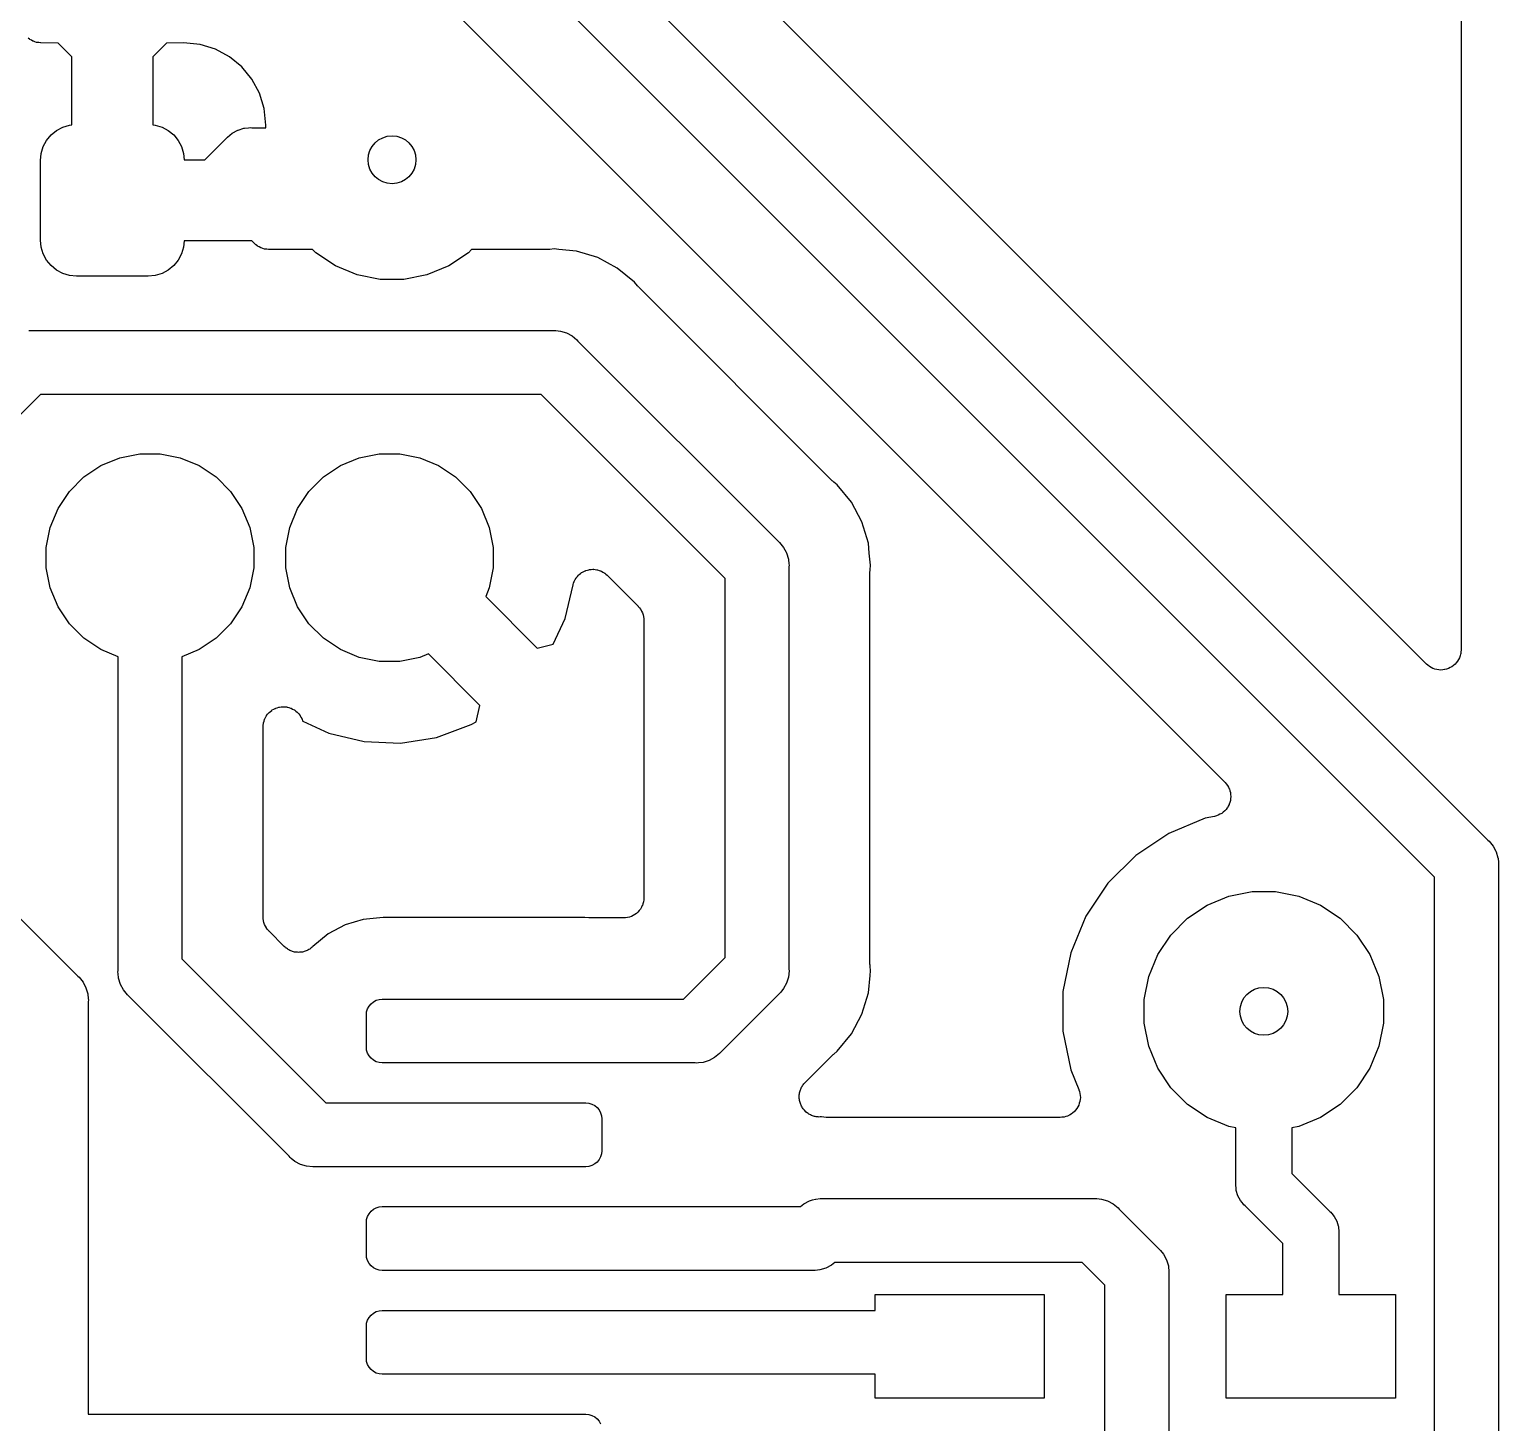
# Model space of a CAD drawing. Extents: x 17.5 to 71.7, y -43 to -16.
# Drawn here: x 62.5 to 71.7, y -29.5 to -20.77 of the extents above; entities that cross this region are included whole.
import ezdxf

# ---------------------------------------------------------------- set-up
doc = ezdxf.new("R2010")
doc.units = 0
doc.layers.add('BLACK', color=7, linetype='CONTINUOUS')

msp = doc.modelspace()

# ---------------------------------------------------------------- linework, layer by layer
at = {"layer": 'BLACK', "linetype": 'CONTINUOUS'}
for p, q in [((65.0794, -19.2965), (71.6355, -25.8526)), ((71.301, -26.0838), (64.8482, -19.631)), ((71.467, -19.6789), (71.467, -24.6591)), ((64.6749, -20.1762), (69.9872, -25.4884)), ((71.2502, -24.7489), (66.6674, -20.1662)), ((62.4984, -20.8344), (62.4903, -20.8274)), ((62.4998, -20.8352), (62.4984, -20.8344)), ((62.5011, -20.8363), (62.4998, -20.8352)), ((62.5105, -20.8414), (62.5011, -20.8363)), ((62.5199, -20.8468), (62.5105, -20.8414)), ((62.5214, -20.8473), (62.5199, -20.8468)), ((62.5229, -20.8481), (62.5214, -20.8473)), ((62.5332, -20.8513), (62.5229, -20.8481)), ((62.5433, -20.8547), (62.5332, -20.8513)), ((62.545, -20.8549), (62.5433, -20.8547)), ((62.5465, -20.8554), (62.545, -20.8549)), ((62.5572, -20.8565), (62.5465, -20.8554)), ((62.5679, -20.8579), (62.5572, -20.8565)), ((62.5697, -20.858), (62.5679, -20.8579)), ((62.6787, -20.86), (62.5697, -20.858)), ((62.764, -20.9454), (62.6787, -20.86)), ((63.3573, -20.86), (63.272, -20.9454)), ((63.4629, -20.858), (63.3573, -20.86)), ((63.5676, -20.8683), (63.4629, -20.858)), ((63.6633, -20.8974), (63.5676, -20.8683)), ((62.764, -21.3719), (62.764, -20.9454)), ((63.272, -20.9454), (63.272, -21.3719)), ((63.7516, -20.9446), (63.6633, -20.8974)), ((63.8289, -21.0081), (63.7516, -20.9446)), ((63.8924, -21.0854), (63.8289, -21.0081)), ((63.9396, -21.1737), (63.8924, -21.0854)), ((63.9686, -21.2694), (63.9396, -21.1737)), ((63.979, -21.3742), (63.9686, -21.2694)), ((62.6059, -21.469), (62.6339, -21.4349)), ((62.6339, -21.4349), (62.668, -21.4069)), ((62.668, -21.4069), (62.7069, -21.3861)), ((62.7069, -21.3861), (62.7491, -21.3733)), ((62.7491, -21.3733), (62.764, -21.3719)), ((63.272, -21.3719), (63.2869, -21.3733)), ((63.2869, -21.3733), (63.3291, -21.3861)), ((63.3291, -21.3861), (63.368, -21.4069)), ((63.368, -21.4069), (63.4021, -21.4349)), ((63.4021, -21.4349), (63.4301, -21.469)), ((63.7389, -21.4479), (63.7693, -21.4229)), ((63.7693, -21.4229), (63.8041, -21.4043)), ((63.8041, -21.4043), (63.8057, -21.4038)), ((63.8057, -21.4038), (63.8418, -21.3929)), ((63.8418, -21.3929), (63.8456, -21.3925)), ((63.8456, -21.3925), (63.8712, -21.39)), ((63.8712, -21.39), (63.881, -21.389)), ((63.8712, -21.39), (63.8712, -21.39)), ((63.881, -21.389), (63.8908, -21.39)), ((63.8908, -21.39), (63.9787, -21.39)), ((63.9787, -21.39), (63.979, -21.3742)), ((62.5723, -21.5501), (62.5851, -21.5079)), ((62.5851, -21.5079), (62.6059, -21.469)), ((63.4301, -21.469), (63.4509, -21.5079)), ((63.4509, -21.5079), (63.4637, -21.5501)), ((63.5982, -21.59), (63.7326, -21.4555)), ((63.7326, -21.4555), (63.7389, -21.4479)), ((62.568, -21.594), (62.5723, -21.5501)), ((62.568, -22.094), (62.568, -21.594)), ((63.4637, -21.5501), (63.4676, -21.59)), ((63.4676, -21.59), (63.5982, -21.59)), ((62.5723, -22.1379), (62.568, -22.094)), ((62.5851, -22.1801), (62.5723, -22.1379)), ((62.6059, -22.219), (62.5851, -22.1801)), ((63.4509, -22.1801), (63.4301, -22.219)), ((63.4637, -22.1379), (63.4509, -22.1801)), ((63.4676, -22.098), (63.4637, -22.1379)), ((63.8916, -22.098), (63.4676, -22.098)), ((63.9084, -22.1148), (63.8916, -22.098)), ((63.9175, -22.1222), (63.9084, -22.1148)), ((63.9265, -22.1298), (63.9175, -22.1222)), ((63.9271, -22.1301), (63.9265, -22.1298)), ((63.9276, -22.1305), (63.9271, -22.1301)), ((63.9379, -22.1361), (63.9276, -22.1305)), ((63.9482, -22.1417), (63.9379, -22.1361)), ((63.9489, -22.1419), (63.9482, -22.1417)), ((63.9494, -22.1422), (63.9489, -22.1419)), ((63.9607, -22.1457), (63.9494, -22.1422)), ((63.9718, -22.1492), (63.9607, -22.1457)), ((63.9725, -22.1493), (63.9718, -22.1492)), ((63.9731, -22.1495), (63.9725, -22.1493)), ((63.9848, -22.1507), (63.9731, -22.1495)), ((63.9965, -22.152), (63.9848, -22.1507)), ((63.9978, -22.152), (63.9965, -22.152)), ((63.9982, -22.152), (63.9978, -22.152)), ((63.9978, -22.152), (63.9978, -22.152)), ((63.9978, -22.152), (63.9978, -22.152)), ((64.2713, -22.152), (63.9982, -22.152)), ((64.2919, -22.1726), (64.2713, -22.152)), ((64.4147, -22.2546), (64.2919, -22.1726)), ((65.2481, -22.1726), (65.1253, -22.2546)), ((65.2687, -22.152), (65.2481, -22.1726)), ((65.745, -22.152), (65.2687, -22.152)), ((65.7503, -22.1515), (65.745, -22.152)), ((65.7557, -22.1516), (65.7503, -22.1515)), ((65.7574, -22.1514), (65.7557, -22.1516)), ((65.786, -22.1486), (65.7574, -22.1514)), ((65.8146, -22.1514), (65.786, -22.1486)), ((65.9248, -22.1622), (65.8146, -22.1514)), ((65.8146, -22.1514), (65.8146, -22.1514)), ((66.0582, -22.2027), (65.9248, -22.1622)), ((62.6339, -22.2531), (62.6059, -22.219)), ((62.668, -22.2811), (62.6339, -22.2531)), ((63.4021, -22.2531), (63.368, -22.2811)), ((63.4301, -22.219), (63.4021, -22.2531)), ((64.5512, -22.3112), (64.4147, -22.2546)), ((65.1253, -22.2546), (64.9888, -22.3112)), ((66.1812, -22.2685), (66.0582, -22.2027)), ((66.2891, -22.3569), (66.1812, -22.2685)), ((62.7069, -22.3019), (62.668, -22.2811)), ((62.7491, -22.3147), (62.7069, -22.3019)), ((62.793, -22.319), (62.7491, -22.3147)), ((63.243, -22.319), (62.793, -22.319)), ((63.2869, -22.3147), (63.243, -22.319)), ((63.3291, -22.3019), (63.2869, -22.3147)), ((63.368, -22.2811), (63.3291, -22.3019)), ((64.6961, -22.34), (64.5512, -22.3112)), ((64.8439, -22.34), (64.6961, -22.34)), ((64.9888, -22.3112), (64.8439, -22.34)), ((66.3073, -22.3791), (66.2891, -22.3569)), ((66.3111, -22.3829), (66.3073, -22.3791)), ((66.3144, -22.3871), (66.3111, -22.3829)), ((66.3156, -22.3884), (66.3144, -22.3871)), ((67.5276, -23.6004), (66.3156, -22.3884)), ((62.4938, -22.66), (65.7762, -22.66)), ((65.7762, -22.66), (65.786, -22.659)), ((65.786, -22.659), (65.7958, -22.66)), ((65.7958, -22.66), (65.7958, -22.66)), ((65.7958, -22.66), (65.8252, -22.6629)), ((65.8252, -22.6629), (65.8629, -22.6743)), ((65.8629, -22.6743), (65.8977, -22.6929)), ((65.8977, -22.6929), (65.9281, -22.7179)), ((65.9281, -22.7179), (65.9344, -22.7255)), ((65.9344, -22.7255), (67.1905, -23.9816)), ((62.5668, -23.06), (62.0972, -23.5296)), ((65.7032, -23.06), (62.5668, -23.06)), ((66.856, -24.2128), (65.7032, -23.06)), ((62.9461, -23.506), (63.0644, -23.457)), ((63.0644, -23.457), (63.19, -23.432)), ((63.19, -23.432), (63.318, -23.432)), ((63.318, -23.432), (63.4436, -23.457)), ((63.4436, -23.457), (63.5619, -23.506)), ((64.4461, -23.506), (64.5644, -23.457)), ((64.5644, -23.457), (64.69, -23.432)), ((64.69, -23.432), (64.818, -23.432)), ((64.818, -23.432), (64.9436, -23.457)), ((64.9436, -23.457), (65.0619, -23.506)), ((62.8396, -23.5771), (62.9461, -23.506)), ((63.5619, -23.506), (63.6684, -23.5771)), ((64.3396, -23.5771), (64.4461, -23.506)), ((65.0619, -23.506), (65.1684, -23.5771)), ((62.7491, -23.6676), (62.8396, -23.5771)), ((63.6684, -23.5771), (63.7589, -23.6676)), ((64.2491, -23.6676), (64.3396, -23.5771)), ((65.1684, -23.5771), (65.2589, -23.6676)), ((67.5318, -23.6038), (67.5276, -23.6004)), ((67.5355, -23.6076), (67.5318, -23.6038)), ((67.5369, -23.6087), (67.5355, -23.6076)), ((67.5591, -23.6269), (67.5369, -23.6087)), ((67.6475, -23.7348), (67.5591, -23.6269)), ((62.678, -23.7741), (62.7491, -23.6676)), ((63.7589, -23.6676), (63.83, -23.7741)), ((64.178, -23.7741), (64.2491, -23.6676)), ((65.2589, -23.6676), (65.33, -23.7741)), ((67.7133, -23.8578), (67.6475, -23.7348)), ((62.629, -23.8924), (62.678, -23.7741)), ((63.83, -23.7741), (63.879, -23.8924)), ((64.129, -23.8924), (64.178, -23.7741)), ((65.33, -23.7741), (65.379, -23.8924)), ((62.604, -24.018), (62.629, -23.8924)), ((63.879, -23.8924), (63.904, -24.018)), ((64.104, -24.018), (64.129, -23.8924)), ((65.379, -23.8924), (65.404, -24.018)), ((67.7538, -23.9912), (67.7133, -23.8578)), ((62.604, -24.146), (62.604, -24.018)), ((63.904, -24.018), (63.904, -24.146)), ((64.104, -24.146), (64.104, -24.018)), ((65.404, -24.018), (65.404, -24.146)), ((67.1905, -23.9816), (67.1981, -23.9879)), ((67.1981, -23.9879), (67.2231, -24.0183)), ((67.2231, -24.0183), (67.2386, -24.0473)), ((67.7599, -24.0534), (67.7538, -23.9912)), ((67.2386, -24.0473), (67.2417, -24.0531)), ((67.2417, -24.0531), (67.2531, -24.0908)), ((67.2531, -24.0908), (67.2534, -24.0938)), ((67.2534, -24.0938), (67.256, -24.1202)), ((67.7674, -24.13), (67.7599, -24.0534)), ((67.7599, -24.0534), (67.7599, -24.0534)), ((62.629, -24.2716), (62.604, -24.146)), ((63.904, -24.146), (63.879, -24.2716)), ((64.129, -24.2716), (64.104, -24.146)), ((65.404, -24.146), (65.379, -24.2716)), ((65.9255, -24.2064), (65.932, -24.1993)), ((65.932, -24.1993), (65.9382, -24.1918)), ((65.9382, -24.1918), (65.9404, -24.1901)), ((65.9404, -24.1901), (65.9422, -24.1881)), ((65.9422, -24.1881), (65.95, -24.1823)), ((65.95, -24.1823), (65.9575, -24.1762)), ((65.9575, -24.1762), (65.9599, -24.175)), ((65.9599, -24.175), (65.9621, -24.1733)), ((65.9621, -24.1733), (65.9709, -24.1692)), ((65.9709, -24.1692), (65.9794, -24.1647)), ((65.9794, -24.1647), (65.9821, -24.1639)), ((65.9821, -24.1639), (65.9845, -24.1627)), ((65.9845, -24.1627), (65.9939, -24.1604)), ((65.9939, -24.1604), (66.0032, -24.1576)), ((66.0032, -24.1576), (66.0059, -24.1573)), ((66.0059, -24.1573), (66.0086, -24.1567)), ((66.0086, -24.1567), (66.0182, -24.1562)), ((66.0182, -24.1562), (66.0278, -24.1553)), ((66.0278, -24.1553), (66.0306, -24.1555)), ((66.0306, -24.1555), (66.0333, -24.1554)), ((66.0333, -24.1554), (66.0429, -24.1568)), ((66.0429, -24.1568), (66.0525, -24.1578)), ((66.0525, -24.1578), (66.0551, -24.1586)), ((66.0551, -24.1586), (66.0579, -24.159)), ((66.0579, -24.159), (66.067, -24.1622)), ((66.067, -24.1622), (66.0762, -24.165)), ((66.0762, -24.165), (66.0786, -24.1663)), ((66.0786, -24.1663), (66.0812, -24.1672)), ((66.0812, -24.1672), (66.0896, -24.1722)), ((66.0896, -24.1722), (66.098, -24.1767)), ((66.098, -24.1767), (66.1002, -24.1785)), ((66.1002, -24.1785), (66.1025, -24.1799)), ((66.1025, -24.1799), (66.1097, -24.1863)), ((66.1097, -24.1863), (66.1172, -24.1925)), ((66.1172, -24.1925), (66.3108, -24.3861)), ((67.256, -24.1202), (67.256, -24.1202)), ((67.256, -24.1202), (67.257, -24.13)), ((67.257, -24.13), (67.256, -24.1398)), ((67.256, -24.1398), (67.256, -26.6602)), ((67.764, -24.1692), (67.7646, -24.1639)), ((67.764, -24.171), (67.764, -24.1692)), ((67.764, -26.629), (67.764, -24.171)), ((67.7646, -24.1586), (67.7674, -24.13)), ((67.7646, -24.1639), (67.7646, -24.1586)), ((62.678, -24.3899), (62.629, -24.2716)), ((63.879, -24.2716), (63.83, -24.3899)), ((64.178, -24.3899), (64.129, -24.2716)), ((65.379, -24.2716), (65.3567, -24.3255)), ((65.8535, -24.4629), (65.9039, -24.2527)), ((65.9039, -24.2527), (65.9043, -24.2509)), ((65.9043, -24.2509), (65.9076, -24.2418)), ((65.9076, -24.2418), (65.9105, -24.2326)), ((65.9105, -24.2326), (65.9118, -24.2302)), ((65.9118, -24.2302), (65.9128, -24.2276)), ((65.9128, -24.2276), (65.9177, -24.2194)), ((65.9177, -24.2194), (65.9224, -24.2109)), ((65.9224, -24.2109), (65.9241, -24.2088)), ((65.9241, -24.2088), (65.9255, -24.2064)), ((66.856, -26.5872), (66.856, -24.2128)), ((62.7491, -24.4964), (62.678, -24.3899)), ((63.83, -24.3899), (63.7589, -24.4964)), ((64.2491, -24.4964), (64.178, -24.3899)), ((65.3567, -24.3255), (65.6794, -24.6482)), ((66.3108, -24.3861), (66.3111, -24.3864)), ((66.3111, -24.3864), (66.3111, -24.3864)), ((66.3111, -24.3864), (66.3111, -24.3864)), ((66.3111, -24.3864), (66.312, -24.3873)), ((66.312, -24.3873), (66.3194, -24.3965)), ((65.7788, -24.625), (65.8535, -24.4629)), ((66.3194, -24.3965), (66.3268, -24.4056)), ((66.3268, -24.4056), (66.3271, -24.4062)), ((66.3271, -24.4062), (66.3275, -24.4067)), ((66.3275, -24.4067), (66.3329, -24.4171)), ((66.3329, -24.4171), (66.3384, -24.4275)), ((66.3384, -24.4275), (66.3386, -24.4281)), ((66.3386, -24.4281), (66.3389, -24.4287)), ((66.3389, -24.4287), (66.3422, -24.44)), ((66.3422, -24.44), (66.3456, -24.4512)), ((66.3456, -24.4512), (66.3456, -24.4519)), ((66.3456, -24.4519), (66.3458, -24.4525)), ((66.3458, -24.4525), (66.3469, -24.4642)), ((66.3469, -24.4642), (66.348, -24.4759)), ((66.348, -24.4759), (66.348, -26.212)), ((62.8396, -24.5869), (62.7491, -24.4964)), ((63.7589, -24.4964), (63.6684, -24.5869)), ((64.3396, -24.5869), (64.2491, -24.4964)), ((60.676, -24.5792), (62.8015, -26.7046)), ((62.9461, -24.658), (62.8396, -24.5869)), ((63.054, -24.7027), (62.9461, -24.658)), ((63.5619, -24.658), (63.454, -24.7027)), ((63.6684, -24.5869), (63.5619, -24.658)), ((64.4461, -24.658), (64.3396, -24.5869)), ((64.5644, -24.707), (64.4461, -24.658)), ((65.6794, -24.6482), (65.7788, -24.625)), ((71.467, -24.6609), (71.4656, -24.6731)), ((71.467, -24.6591), (71.467, -24.6604)), ((71.467, -24.6604), (71.467, -24.6605)), ((71.467, -24.6605), (71.467, -24.6605)), ((71.467, -24.6605), (71.467, -24.6609)), ((63.054, -26.6682), (63.054, -24.7027)), ((63.454, -24.7027), (63.454, -26.5952)), ((64.69, -24.732), (64.5644, -24.707)), ((64.818, -24.732), (64.69, -24.732)), ((64.9436, -24.707), (64.818, -24.732)), ((64.9975, -24.6847), (64.9436, -24.707)), ((65.3202, -25.0074), (64.9975, -24.6847)), ((71.2596, -24.7566), (71.2502, -24.7489)), ((71.269, -24.7644), (71.2596, -24.7566)), ((71.4194, -24.7575), (71.4099, -24.7652)), ((71.4289, -24.7499), (71.4194, -24.7575)), ((71.429, -24.7497), (71.4289, -24.7499)), ((71.4292, -24.7496), (71.429, -24.7497)), ((71.4368, -24.7404), (71.4292, -24.7496)), ((71.4448, -24.7309), (71.4368, -24.7404)), ((71.4449, -24.7307), (71.4448, -24.7309)), ((71.445, -24.7305), (71.4449, -24.7307)), ((71.4508, -24.72), (71.445, -24.7305)), ((71.4567, -24.7092), (71.4508, -24.72)), ((71.4568, -24.7089), (71.4567, -24.7092)), ((71.4569, -24.7088), (71.4568, -24.7089)), ((71.4605, -24.6973), (71.4569, -24.7088)), ((71.4642, -24.6855), (71.4605, -24.6973)), ((71.4643, -24.6853), (71.4642, -24.6855)), ((71.4656, -24.6731), (71.4643, -24.6851)), ((71.4643, -24.6851), (71.4643, -24.6853)), ((71.2692, -24.7645), (71.269, -24.7644)), ((71.2694, -24.7647), (71.2692, -24.7645)), ((71.2799, -24.7703), (71.2694, -24.7647)), ((71.2908, -24.7762), (71.2799, -24.7703)), ((71.291, -24.7763), (71.2908, -24.7762)), ((71.2912, -24.7764), (71.291, -24.7763)), ((71.3026, -24.7799), (71.2912, -24.7764)), ((71.3145, -24.7835), (71.3026, -24.7799)), ((71.3147, -24.7836), (71.3145, -24.7835)), ((71.3149, -24.7836), (71.3147, -24.7836)), ((71.3269, -24.7848), (71.3149, -24.7836)), ((71.3391, -24.7861), (71.3269, -24.7848)), ((71.3393, -24.7861), (71.3391, -24.7861)), ((71.3396, -24.7861), (71.3393, -24.7861)), ((71.3516, -24.785), (71.3396, -24.7861)), ((71.3638, -24.7839), (71.3516, -24.785)), ((71.364, -24.7838), (71.3638, -24.7839)), ((71.3642, -24.7838), (71.364, -24.7838)), ((71.3759, -24.7803), (71.3642, -24.7838)), ((71.3876, -24.7769), (71.3759, -24.7803)), ((71.3878, -24.7768), (71.3876, -24.7769)), ((71.388, -24.7767), (71.3878, -24.7768)), ((71.3988, -24.771), (71.388, -24.7767)), ((71.4095, -24.7654), (71.3988, -24.771)), ((71.4097, -24.7653), (71.4095, -24.7654)), ((71.4099, -24.7652), (71.4097, -24.7653)), ((64.0195, -25.0365), (64.0286, -25.0318)), ((64.0286, -25.0318), (64.0375, -25.0267)), ((64.0375, -25.0267), (64.0395, -25.0261)), ((64.0395, -25.0261), (64.0414, -25.0251)), ((64.0414, -25.0251), (64.0513, -25.0222)), ((64.0513, -25.0222), (64.061, -25.0189)), ((64.061, -25.0189), (64.0631, -25.0187)), ((64.0631, -25.0187), (64.0652, -25.0181)), ((64.0652, -25.0181), (64.0754, -25.0171)), ((64.0754, -25.0171), (64.0856, -25.0159)), ((64.0856, -25.0159), (64.0877, -25.016)), ((64.0877, -25.016), (64.0899, -25.0158)), ((64.0899, -25.0158), (64.1001, -25.0169)), ((64.1001, -25.0169), (64.1103, -25.0176)), ((64.1103, -25.0176), (64.1124, -25.0182)), ((64.1124, -25.0182), (64.1145, -25.0184)), ((64.1145, -25.0184), (64.1243, -25.0214)), ((64.1243, -25.0214), (64.1342, -25.0241)), ((64.1342, -25.0241), (64.1362, -25.0251)), ((64.1362, -25.0251), (64.1382, -25.0257)), ((64.1382, -25.0257), (64.1472, -25.0306)), ((64.1472, -25.0306), (64.1564, -25.0352)), ((65.2959, -25.1113), (65.3202, -25.0074)), ((63.9632, -25.1308), (63.964, -25.1206)), ((63.964, -25.1206), (63.9645, -25.1185)), ((63.9645, -25.1185), (63.9648, -25.1164)), ((63.9648, -25.1164), (63.9679, -25.1066)), ((63.9679, -25.1066), (63.9706, -25.0968)), ((63.9706, -25.0968), (63.9716, -25.0948)), ((63.9716, -25.0948), (63.9723, -25.0928)), ((63.9723, -25.0928), (63.9772, -25.0838)), ((63.9772, -25.0838), (63.9818, -25.0746)), ((63.9818, -25.0746), (63.9832, -25.0729)), ((63.9832, -25.0729), (63.9842, -25.0711)), ((63.9842, -25.0711), (63.9908, -25.0632)), ((63.9908, -25.0632), (63.9971, -25.0551)), ((63.9971, -25.0551), (63.9988, -25.0537)), ((63.9988, -25.0537), (64.0001, -25.0521)), ((64.0001, -25.0521), (64.0081, -25.0456)), ((64.0081, -25.0456), (64.0159, -25.039)), ((64.0159, -25.039), (64.0178, -25.0379)), ((64.0178, -25.0379), (64.0195, -25.0365)), ((64.1564, -25.0352), (64.1581, -25.0365)), ((64.1581, -25.0365), (64.16, -25.0375)), ((64.16, -25.0375), (64.1679, -25.0441)), ((64.1679, -25.0441), (64.176, -25.0503)), ((64.176, -25.0503), (64.1775, -25.0519)), ((64.1775, -25.0519), (64.1791, -25.0533)), ((64.1791, -25.0533), (64.1856, -25.0613)), ((64.1856, -25.0613), (64.1923, -25.069)), ((64.1923, -25.069), (64.1934, -25.0709)), ((64.1934, -25.0709), (64.1948, -25.0725)), ((64.1948, -25.0725), (64.1996, -25.0816)), ((64.1996, -25.0816), (64.2047, -25.0905)), ((64.2047, -25.0905), (64.2054, -25.0925)), ((64.2054, -25.0925), (64.2064, -25.0944)), ((64.2064, -25.0944), (64.2094, -25.1042)), ((64.2094, -25.1042), (64.2101, -25.1064)), ((64.2101, -25.1064), (64.3731, -25.1815)), ((65.2657, -25.1275), (65.2959, -25.1113)), ((63.962, -25.141), (63.9632, -25.1308)), ((63.962, -25.1428), (63.962, -25.141)), ((63.962, -26.3321), (63.962, -25.1428)), ((64.3731, -25.1815), (64.595, -25.2347)), ((64.8229, -25.2436), (65.0482, -25.2078)), ((65.0482, -25.2078), (65.2657, -25.1275)), ((64.595, -25.2347), (64.8229, -25.2436)), ((69.9872, -25.4884), (69.988, -25.4893)), ((69.988, -25.4893), (69.988, -25.4893)), ((69.988, -25.4893), (69.988, -25.4893)), ((69.988, -25.4893), (69.9884, -25.4897)), ((69.9884, -25.4897), (69.996, -25.4992)), ((69.996, -25.4992), (70.0036, -25.5086)), ((70.0036, -25.5086), (70.0037, -25.5088)), ((70.0037, -25.5088), (70.0039, -25.5091)), ((70.0039, -25.5091), (70.0095, -25.52)), ((70.0095, -25.52), (70.0151, -25.5306)), ((70.0151, -25.5306), (70.0151, -25.5308)), ((70.0151, -25.5308), (70.0153, -25.5311)), ((70.0153, -25.5311), (70.0187, -25.5427)), ((70.0187, -25.5427), (70.0221, -25.5543)), ((70.0221, -25.5543), (70.0221, -25.5546)), ((70.0221, -25.5546), (70.0222, -25.5549)), ((70.0222, -25.5549), (70.0232, -25.5668)), ((70.0244, -25.5796), (70.023, -25.5917)), ((70.0232, -25.5668), (70.0244, -25.579)), ((70.0244, -25.579), (70.0243, -25.5793)), ((70.0243, -25.5793), (70.0244, -25.5796)), ((69.9771, -25.6763), (69.9677, -25.6839)), ((69.9865, -25.6687), (69.9771, -25.6763)), ((69.9867, -25.6684), (69.9865, -25.6687)), ((69.9869, -25.6683), (69.9867, -25.6684)), ((69.9947, -25.6588), (69.9869, -25.6683)), ((70.0024, -25.6496), (69.9947, -25.6588)), ((70.0025, -25.6494), (70.0024, -25.6496)), ((70.0027, -25.6492), (70.0025, -25.6494)), ((70.0085, -25.6384), (70.0027, -25.6492)), ((70.0143, -25.6279), (70.0085, -25.6384)), ((70.0145, -25.6273), (70.0143, -25.6276)), ((70.0143, -25.6276), (70.0143, -25.6279)), ((70.0181, -25.6158), (70.0145, -25.6273)), ((70.0217, -25.6042), (70.0181, -25.6158)), ((70.0218, -25.6037), (70.0217, -25.6039)), ((70.0217, -25.6039), (70.0217, -25.6042)), ((70.023, -25.5917), (70.0218, -25.6037)), ((69.8641, -25.7143), (69.6351, -25.8092)), ((69.9221, -25.7028), (69.8641, -25.7143)), ((69.9338, -25.6992), (69.9221, -25.7028)), ((69.9453, -25.6958), (69.9338, -25.6992)), ((69.9456, -25.6957), (69.9453, -25.6958)), ((69.9459, -25.6956), (69.9456, -25.6957)), ((69.9566, -25.6899), (69.9459, -25.6956)), ((69.9673, -25.6843), (69.9566, -25.6899)), ((69.9675, -25.6841), (69.9673, -25.6843)), ((69.9677, -25.6839), (69.9675, -25.6841)), ((69.6351, -25.8092), (69.4291, -25.9469)), ((71.6355, -25.8526), (71.6431, -25.8589)), ((71.6431, -25.8589), (71.6681, -25.8893)), ((69.4291, -25.9469), (69.2538, -26.1221)), ((71.6681, -25.8893), (71.6854, -25.9216)), ((71.6854, -25.9216), (71.6867, -25.9241)), ((71.6867, -25.9241), (71.6981, -25.9618)), ((71.6981, -25.9618), (71.6984, -25.9648)), ((71.6984, -25.9648), (71.701, -25.9912)), ((71.701, -25.9912), (71.701, -25.9912)), ((71.701, -25.9912), (71.702, -26.001)), ((71.702, -26.001), (71.701, -26.0108)), ((71.701, -26.0108), (71.701, -29.9622)), ((69.2538, -26.1221), (69.1162, -26.3281)), ((71.301, -28.9462), (71.301, -26.0838)), ((66.3467, -26.2257), (66.3454, -26.2375)), ((66.348, -26.2138), (66.3467, -26.2257)), ((66.348, -26.212), (66.348, -26.2128)), ((66.348, -26.2128), (66.348, -26.2129)), ((66.348, -26.2129), (66.348, -26.2129)), ((66.348, -26.2129), (66.348, -26.2138)), ((69.8757, -26.2594), (70.0122, -26.2028)), ((70.0122, -26.2028), (70.1571, -26.174)), ((70.1571, -26.174), (70.3049, -26.174)), ((70.3049, -26.174), (70.4498, -26.2028)), ((70.4498, -26.2028), (70.5863, -26.2594)), ((66.2905, -26.3183), (66.2799, -26.3238)), ((66.2909, -26.318), (66.2905, -26.3183)), ((66.2913, -26.3178), (66.2909, -26.318)), ((66.3005, -26.3102), (66.2913, -26.3178)), ((66.3099, -26.3027), (66.3005, -26.3102)), ((66.3101, -26.3024), (66.3099, -26.3027)), ((66.3105, -26.3021), (66.3101, -26.3024)), ((66.3181, -26.2929), (66.3105, -26.3021)), ((66.3258, -26.2838), (66.3181, -26.2929)), ((66.326, -26.2834), (66.3258, -26.2838)), ((66.3263, -26.283), (66.326, -26.2834)), ((66.332, -26.2725), (66.3263, -26.283)), ((66.3377, -26.262), (66.332, -26.2725)), ((66.3379, -26.2616), (66.3377, -26.262)), ((66.3381, -26.2612), (66.3379, -26.2616)), ((66.3416, -26.2498), (66.3381, -26.2612)), ((66.3452, -26.2384), (66.3416, -26.2498)), ((66.3453, -26.238), (66.3452, -26.2384)), ((66.3454, -26.2375), (66.3453, -26.238)), ((69.7529, -26.3414), (69.8757, -26.2594)), ((70.5863, -26.2594), (70.7091, -26.3414)), ((63.9631, -26.3438), (63.962, -26.3321)), ((63.9642, -26.3555), (63.9631, -26.3438)), ((63.9644, -26.3561), (63.9642, -26.3555)), ((63.9644, -26.3568), (63.9644, -26.3561)), ((63.9678, -26.368), (63.9644, -26.3568)), ((63.9711, -26.3793), (63.9678, -26.368)), ((63.9714, -26.3799), (63.9711, -26.3793)), ((63.9716, -26.3805), (63.9714, -26.3799)), ((63.9771, -26.3909), (63.9716, -26.3805)), ((63.9825, -26.4013), (63.9771, -26.3909)), ((63.9829, -26.4018), (63.9825, -26.4013)), ((63.9832, -26.4024), (63.9829, -26.4018)), ((63.9906, -26.4115), (63.9832, -26.4024)), ((63.998, -26.4207), (63.9906, -26.4115)), ((64.4754, -26.383), (64.3698, -26.4394)), ((64.5899, -26.3483), (64.4754, -26.383)), ((64.7152, -26.3359), (64.5899, -26.3483)), ((65.9778, -26.3359), (64.7152, -26.3359)), ((66.0027, -26.3384), (65.9778, -26.3359)), ((66.0081, -26.3384), (66.0027, -26.3384)), ((66.0134, -26.339), (66.0081, -26.3384)), ((66.0152, -26.339), (66.0134, -26.339)), ((66.221, -26.339), (66.0152, -26.339)), ((66.2329, -26.3378), (66.221, -26.339)), ((66.2448, -26.3367), (66.2329, -26.3378)), ((66.2452, -26.3366), (66.2448, -26.3367)), ((66.2457, -26.3366), (66.2452, -26.3366)), ((66.2571, -26.3331), (66.2457, -26.3366)), ((66.2686, -26.3298), (66.2571, -26.3331)), ((66.269, -26.3295), (66.2686, -26.3298)), ((66.2694, -26.3294), (66.269, -26.3295)), ((66.2799, -26.3238), (66.2694, -26.3294)), ((69.1162, -26.3281), (69.0213, -26.5571)), ((69.6484, -26.4459), (69.7529, -26.3414)), ((70.7091, -26.3414), (70.8136, -26.4459)), ((63.9989, -26.4216), (63.998, -26.4207)), ((63.9992, -26.4219), (63.9989, -26.4216)), ((63.9989, -26.4216), (63.9989, -26.4216)), ((63.9989, -26.4216), (63.9989, -26.4216)), ((64.095, -26.5177), (63.9992, -26.4219)), ((64.3698, -26.4394), (64.2746, -26.5176)), ((69.5664, -26.5687), (69.6484, -26.4459)), ((70.8136, -26.4459), (70.8956, -26.5687)), ((63.454, -26.5952), (64.3558, -27.497)), ((64.0995, -26.5214), (64.095, -26.5177)), ((64.1035, -26.5255), (64.0995, -26.5214)), ((64.109, -26.5293), (64.1035, -26.5255)), ((64.1141, -26.5335), (64.109, -26.5293)), ((64.1193, -26.5362), (64.1141, -26.5335)), ((64.1241, -26.5395), (64.1193, -26.5362)), ((64.1301, -26.542), (64.1241, -26.5395)), ((64.136, -26.5452), (64.1301, -26.542)), ((64.1415, -26.5469), (64.136, -26.5452)), ((64.1469, -26.5491), (64.1415, -26.5469)), ((64.1534, -26.5505), (64.1469, -26.5491)), ((64.1597, -26.5524), (64.1534, -26.5505)), ((64.1655, -26.553), (64.1597, -26.5524)), ((64.1711, -26.5542), (64.1655, -26.553)), ((64.1778, -26.5543), (64.1711, -26.5542)), ((64.1843, -26.5549), (64.1778, -26.5543)), ((64.1901, -26.5544), (64.1843, -26.5549)), ((64.1959, -26.5544), (64.1901, -26.5544)), ((64.2024, -26.5532), (64.1959, -26.5544)), ((64.209, -26.5526), (64.2024, -26.5532)), ((64.2146, -26.5509), (64.209, -26.5526)), ((64.2203, -26.5499), (64.2146, -26.5509)), ((64.2264, -26.5474), (64.2203, -26.5499)), ((64.2328, -26.5455), (64.2264, -26.5474)), ((64.2379, -26.5428), (64.2328, -26.5455)), ((64.2433, -26.5406), (64.2379, -26.5428)), ((64.2488, -26.537), (64.2433, -26.5406)), ((64.2547, -26.5339), (64.2488, -26.537)), ((64.2592, -26.5303), (64.2547, -26.5339)), ((64.2641, -26.5271), (64.2592, -26.5303)), ((64.2688, -26.5225), (64.2641, -26.5271)), ((64.274, -26.5184), (64.2688, -26.5225)), ((64.2746, -26.5176), (64.274, -26.5184)), ((66.5962, -26.847), (66.856, -26.5872)), ((69.0213, -26.5571), (68.973, -26.8001)), ((69.5098, -26.7052), (69.5664, -26.5687)), ((70.8956, -26.5687), (70.9522, -26.7052)), ((63.053, -26.678), (63.054, -26.6682)), ((63.054, -26.6878), (63.053, -26.678)), ((63.0569, -26.7172), (63.054, -26.6878)), ((63.054, -26.6878), (63.054, -26.6878)), ((67.257, -26.67), (67.2531, -26.7092)), ((67.256, -26.6602), (67.257, -26.67)), ((67.7645, -26.6343), (67.764, -26.629)), ((67.7644, -26.6397), (67.7645, -26.6343)), ((67.7646, -26.6414), (67.7644, -26.6397)), ((67.7674, -26.67), (67.7646, -26.6414)), ((67.7646, -26.6986), (67.7674, -26.67)), ((62.8015, -26.7046), (62.8091, -26.7109)), ((62.8091, -26.7109), (62.8341, -26.7413)), ((62.8341, -26.7413), (62.8527, -26.7761)), ((62.8527, -26.7761), (62.8641, -26.8138)), ((63.0683, -26.7549), (63.0569, -26.7172)), ((63.0869, -26.7896), (63.0683, -26.7549)), ((67.2231, -26.7817), (67.2049, -26.8038)), ((67.2417, -26.7469), (67.2231, -26.7817)), ((67.2531, -26.7092), (67.2417, -26.7469)), ((67.7538, -26.8088), (67.7646, -26.6986)), ((69.481, -26.8501), (69.5098, -26.7052)), ((70.9522, -26.7052), (70.981, -26.8501)), ((62.8641, -26.8138), (62.8644, -26.8163)), ((62.8644, -26.8163), (62.867, -26.8432)), ((62.867, -26.8432), (62.867, -26.8432)), ((62.867, -26.8432), (62.868, -26.853)), ((62.868, -26.853), (62.867, -26.8628)), ((62.867, -26.8628), (62.867, -29.447)), ((63.1119, -26.8201), (63.0869, -26.7896)), ((63.1195, -26.8264), (63.1119, -26.8201)), ((64.1246, -27.8315), (63.1195, -26.8264)), ((64.6383, -26.8763), (64.6534, -26.8639)), ((64.6534, -26.8639), (64.6707, -26.8546)), ((64.6707, -26.8546), (64.6895, -26.8489)), ((64.6895, -26.8489), (64.709, -26.847)), ((64.709, -26.847), (66.5962, -26.847)), ((67.1905, -26.8184), (66.8274, -27.1815)), ((67.1981, -26.8121), (67.1905, -26.8184)), ((67.2049, -26.8038), (67.1981, -26.8121)), ((67.7133, -26.9422), (67.7538, -26.8088)), ((68.973, -26.8001), (68.973, -27.0479)), ((69.481, -26.9979), (69.481, -26.8501)), ((70.981, -26.8501), (70.981, -26.9979)), ((64.609, -26.947), (64.6109, -26.9275)), ((64.609, -27.147), (64.609, -26.947)), ((64.6109, -26.9275), (64.6166, -26.9087)), ((64.6166, -26.9087), (64.6259, -26.8914)), ((64.6259, -26.8914), (64.6383, -26.8763)), ((67.6475, -27.0652), (67.7133, -26.9422)), ((68.973, -27.0479), (69.0213, -27.2909)), ((69.5098, -27.1428), (69.481, -26.9979)), ((70.981, -26.9979), (70.9522, -27.1428)), ((64.6109, -27.1665), (64.609, -27.147)), ((67.5591, -27.1731), (67.6475, -27.0652)), ((69.5664, -27.2793), (69.5098, -27.1428)), ((70.9522, -27.1428), (70.8956, -27.2793)), ((64.6166, -27.1853), (64.6109, -27.1665)), ((64.6259, -27.2026), (64.6166, -27.1853)), ((64.6383, -27.2177), (64.6259, -27.2026)), ((64.6534, -27.2301), (64.6383, -27.2177)), ((64.6707, -27.2394), (64.6534, -27.2301)), ((64.6895, -27.2451), (64.6707, -27.2394)), ((66.7559, -27.2327), (66.7182, -27.2441)), ((66.7907, -27.2141), (66.7559, -27.2327)), ((66.8211, -27.1891), (66.7907, -27.2141)), ((66.8274, -27.1815), (66.8211, -27.1891)), ((67.3578, -27.3695), (67.5276, -27.1996)), ((67.5276, -27.1996), (67.5289, -27.1984)), ((67.5289, -27.1984), (67.5331, -27.195)), ((67.5331, -27.195), (67.5369, -27.1913)), ((67.5369, -27.1913), (67.5591, -27.1731)), ((64.709, -27.247), (64.6895, -27.2451)), ((66.6692, -27.247), (64.709, -27.247)), ((66.679, -27.248), (66.6692, -27.247)), ((66.6888, -27.247), (66.679, -27.248)), ((66.7182, -27.2441), (66.6888, -27.247)), ((66.6888, -27.247), (66.6888, -27.247)), ((69.0213, -27.2909), (69.0721, -27.4134)), ((69.6484, -27.4021), (69.5664, -27.2793)), ((70.8956, -27.2793), (70.8136, -27.4021)), ((67.325, -27.4281), (67.3263, -27.4218)), ((67.3263, -27.4218), (67.3286, -27.4162)), ((67.3286, -27.4162), (67.3303, -27.4105)), ((67.3303, -27.4105), (67.3334, -27.4048)), ((67.3334, -27.4048), (67.3358, -27.3989)), ((67.3358, -27.3989), (67.3392, -27.3939)), ((67.3392, -27.3939), (67.3421, -27.3886)), ((67.3421, -27.3886), (67.3461, -27.3837)), ((67.3461, -27.3837), (67.3497, -27.3784)), ((67.3497, -27.3784), (67.354, -27.3741)), ((67.354, -27.3741), (67.3578, -27.3695)), ((69.0721, -27.4134), (69.0725, -27.4144)), ((69.0725, -27.4144), (69.0725, -27.4144)), ((69.0725, -27.4144), (69.0725, -27.4144)), ((69.0725, -27.4144), (69.0727, -27.415)), ((69.0727, -27.415), (69.0761, -27.4267)), ((69.0761, -27.4267), (69.0795, -27.4382)), ((69.7529, -27.5066), (69.6484, -27.4021)), ((70.8136, -27.4021), (70.7091, -27.5066)), ((64.3558, -27.497), (65.984, -27.497)), ((65.984, -27.497), (66.0035, -27.4989)), ((66.0035, -27.4989), (66.0223, -27.5046)), ((66.0223, -27.5046), (66.0396, -27.5139)), ((66.0396, -27.5139), (66.0547, -27.5263)), ((67.3206, -27.4588), (67.3212, -27.4525)), ((67.3212, -27.4648), (67.3206, -27.4588)), ((67.3211, -27.4708), (67.3212, -27.4648)), ((67.3223, -27.4771), (67.3211, -27.4708)), ((67.3212, -27.4525), (67.3213, -27.4461)), ((67.3213, -27.4461), (67.3225, -27.4402)), ((67.3229, -27.4835), (67.3223, -27.4771)), ((67.3225, -27.4402), (67.3231, -27.4342)), ((67.3246, -27.4893), (67.3229, -27.4835)), ((67.3231, -27.4342), (67.325, -27.4281)), ((67.3258, -27.4952), (67.3246, -27.4893)), ((67.3282, -27.5011), (67.3258, -27.4952)), ((67.33, -27.5073), (67.3282, -27.5011)), ((67.3328, -27.5126), (67.33, -27.5073)), ((67.3351, -27.5182), (67.3328, -27.5126)), ((67.3386, -27.5235), (67.3351, -27.5182)), ((69.0716, -27.5118), (69.0658, -27.5223)), ((69.0718, -27.5112), (69.0716, -27.5115)), ((69.0716, -27.5115), (69.0716, -27.5118)), ((69.0754, -27.4996), (69.0718, -27.5112)), ((69.079, -27.4882), (69.0754, -27.4996)), ((69.0791, -27.4875), (69.079, -27.4879)), ((69.079, -27.4879), (69.079, -27.4882)), ((69.0804, -27.4753), (69.0791, -27.4875)), ((69.0795, -27.4382), (69.0795, -27.4385)), ((69.0795, -27.4385), (69.0796, -27.4389)), ((69.0796, -27.4389), (69.0806, -27.4508)), ((69.0817, -27.4635), (69.0804, -27.4753)), ((69.0806, -27.4508), (69.0817, -27.4629)), ((69.0817, -27.4629), (69.0817, -27.4632)), ((69.0817, -27.4632), (69.0817, -27.4635)), ((69.8757, -27.5886), (69.7529, -27.5066)), ((70.7091, -27.5066), (70.5863, -27.5886)), ((66.0547, -27.5263), (66.0671, -27.5414)), ((66.0671, -27.5414), (66.0764, -27.5587)), ((66.0764, -27.5587), (66.0821, -27.5775)), ((66.0821, -27.5775), (66.084, -27.597)), ((66.084, -27.597), (66.084, -27.797)), ((67.3416, -27.5292), (67.3386, -27.5235)), ((67.3454, -27.5339), (67.3416, -27.5292)), ((67.3486, -27.5389), (67.3454, -27.5339)), ((67.3531, -27.5435), (67.3486, -27.5389)), ((67.3572, -27.5485), (67.3531, -27.5435)), ((67.3618, -27.5523), (67.3572, -27.5485)), ((67.366, -27.5566), (67.3618, -27.5523)), ((67.3713, -27.5602), (67.366, -27.5566)), ((67.3762, -27.5643), (67.3713, -27.5602)), ((67.3815, -27.5672), (67.3762, -27.5643)), ((67.3865, -27.5706), (67.3815, -27.5672)), ((67.3923, -27.5731), (67.3865, -27.5706)), ((67.398, -27.5762), (67.3923, -27.5731)), ((67.4037, -27.578), (67.398, -27.5762)), ((67.4092, -27.5804), (67.4037, -27.578)), ((67.4155, -27.5817), (67.4092, -27.5804)), ((67.4216, -27.5836), (67.4155, -27.5817)), ((67.4276, -27.5842), (67.4216, -27.5836)), ((67.4335, -27.5855), (67.4276, -27.5842)), ((67.4399, -27.5856), (67.4335, -27.5855)), ((67.4463, -27.5863), (67.4399, -27.5856)), ((67.4523, -27.5857), (67.4463, -27.5863)), ((67.4583, -27.5858), (67.4523, -27.5857)), ((67.46, -27.5857), (67.4583, -27.5858)), ((67.461, -27.5856), (67.46, -27.5857)), ((67.4896, -27.5884), (67.461, -27.5856)), ((67.4949, -27.5884), (67.4896, -27.5884)), ((67.5002, -27.589), (67.4949, -27.5884)), ((67.502, -27.589), (67.5002, -27.589)), ((68.9547, -27.589), (67.502, -27.589)), ((68.9668, -27.5878), (68.9547, -27.589)), ((68.9787, -27.5867), (68.9668, -27.5878)), ((68.9791, -27.5866), (68.9787, -27.5867)), ((68.9794, -27.5866), (68.9791, -27.5866)), ((68.991, -27.5831), (68.9794, -27.5866)), ((69.0025, -27.5797), (68.991, -27.5831)), ((69.0028, -27.5795), (69.0025, -27.5797)), ((69.0031, -27.5794), (69.0028, -27.5795)), ((69.0139, -27.5737), (69.0031, -27.5794)), ((69.0245, -27.5681), (69.0139, -27.5737)), ((69.0247, -27.5679), (69.0245, -27.5681)), ((69.025, -27.5678), (69.0247, -27.5679)), ((69.0345, -27.56), (69.025, -27.5678)), ((69.0437, -27.5526), (69.0345, -27.56)), ((69.044, -27.5523), (69.0437, -27.5526)), ((69.0442, -27.5521), (69.044, -27.5523)), ((69.052, -27.5428), (69.0442, -27.5521)), ((69.0596, -27.5336), (69.052, -27.5428)), ((69.0598, -27.5333), (69.0596, -27.5336)), ((69.06, -27.533), (69.0598, -27.5333)), ((69.0658, -27.5223), (69.06, -27.533)), ((70.0122, -27.6452), (69.8757, -27.5886)), ((70.5863, -27.5886), (70.4498, -27.6452)), ((70.056, -27.6539), (70.0122, -27.6452)), ((70.056, -28.0029), (70.056, -27.6539)), ((70.4498, -27.6452), (70.406, -27.6539)), ((70.406, -27.6539), (70.406, -27.939)), ((64.1309, -27.8391), (64.1246, -27.8315)), ((64.1385, -27.8454), (64.1309, -27.8391)), ((64.1613, -27.8641), (64.1385, -27.8454)), ((64.1385, -27.8454), (64.1385, -27.8454)), ((64.1961, -27.8827), (64.1613, -27.8641)), ((64.2338, -27.8941), (64.1961, -27.8827)), ((66.0396, -27.8801), (66.0223, -27.8894)), ((66.0547, -27.8677), (66.0396, -27.8801)), ((66.0671, -27.8526), (66.0547, -27.8677)), ((66.0764, -27.8353), (66.0671, -27.8526)), ((66.0821, -27.8165), (66.0764, -27.8353)), ((66.084, -27.797), (66.0821, -27.8165)), ((64.273, -27.898), (64.2338, -27.8941)), ((64.2828, -27.897), (64.273, -27.898)), ((65.984, -27.897), (64.2828, -27.897)), ((66.0035, -27.8951), (65.984, -27.897)), ((66.0223, -27.8894), (66.0035, -27.8951)), ((70.406, -27.939), (70.6437, -28.1767)), ((70.0552, -28.0115), (70.056, -28.0029)), ((70.0574, -28.0346), (70.0552, -28.0115)), ((70.0585, -28.0458), (70.0574, -28.0346)), ((70.0685, -28.0788), (70.0585, -28.0458)), ((64.6383, -28.1763), (64.6534, -28.1639)), ((64.6534, -28.1639), (64.6707, -28.1546)), ((64.6707, -28.1546), (64.6895, -28.1489)), ((64.6895, -28.1489), (64.709, -28.147)), ((64.709, -28.147), (67.3285, -28.147)), ((67.3285, -28.147), (67.3494, -28.1299)), ((67.3494, -28.1299), (67.3841, -28.1113)), ((67.3841, -28.1113), (67.4043, -28.1052)), ((67.4043, -28.1052), (67.4218, -28.0999)), ((67.4218, -28.0999), (67.4256, -28.0995)), ((67.4256, -28.0995), (67.4512, -28.097)), ((67.4512, -28.097), (67.461, -28.096)), ((67.4512, -28.097), (67.4512, -28.097)), ((67.461, -28.096), (67.4708, -28.097)), ((67.4708, -28.097), (69.1662, -28.097)), ((69.1662, -28.097), (69.176, -28.096)), ((69.176, -28.096), (69.1858, -28.097)), ((69.1858, -28.097), (69.1858, -28.097)), ((69.1858, -28.097), (69.2152, -28.0999)), ((69.2152, -28.0999), (69.2529, -28.1113)), ((69.2529, -28.1113), (69.2877, -28.1299)), ((69.2877, -28.1299), (69.3181, -28.1549)), ((69.3181, -28.1549), (69.3244, -28.1625)), ((69.3244, -28.1625), (69.5706, -28.4087)), ((70.0848, -28.1092), (70.0685, -28.0788)), ((70.0949, -28.1215), (70.0848, -28.1092)), ((70.1012, -28.1291), (70.0949, -28.1215)), ((70.1067, -28.1358), (70.1012, -28.1291)), ((70.1133, -28.1413), (70.1067, -28.1358)), ((70.351, -28.379), (70.1133, -28.1413)), ((64.609, -28.247), (64.6109, -28.2275)), ((64.609, -28.447), (64.609, -28.247)), ((64.6109, -28.2275), (64.6166, -28.2087)), ((64.6166, -28.2087), (64.6259, -28.1914)), ((64.6259, -28.1914), (64.6383, -28.1763)), ((70.6437, -28.1767), (70.6503, -28.1821)), ((70.6503, -28.1821), (70.6558, -28.1888)), ((70.6558, -28.1888), (70.6558, -28.1888)), ((70.6558, -28.1888), (70.6562, -28.1893)), ((70.6562, -28.1893), (70.6722, -28.2088)), ((70.6722, -28.2088), (70.6885, -28.2392)), ((70.6885, -28.2392), (70.6969, -28.267)), ((70.6969, -28.267), (70.6985, -28.2722)), ((70.6985, -28.2722), (70.7018, -28.3065)), ((70.7018, -28.3065), (70.701, -28.3151)), ((70.701, -28.3151), (70.701, -28.697)), ((69.5706, -28.4087), (69.5782, -28.415)), ((69.5782, -28.415), (69.5845, -28.4226)), ((69.5845, -28.4226), (69.5845, -28.4226)), ((69.5845, -28.4226), (69.6032, -28.4455)), ((70.351, -28.697), (70.351, -28.379)), ((64.6109, -28.4665), (64.609, -28.447)), ((64.6166, -28.4853), (64.6109, -28.4665)), ((64.6259, -28.5026), (64.6166, -28.4853)), ((64.6383, -28.5177), (64.6259, -28.5026)), ((64.6534, -28.5301), (64.6383, -28.5177)), ((64.6707, -28.5394), (64.6534, -28.5301)), ((67.5227, -28.5141), (67.4879, -28.5327)), ((67.5435, -28.497), (67.5227, -28.5141)), ((69.0932, -28.497), (67.5435, -28.497)), ((69.2361, -28.64), (69.0932, -28.497)), ((69.6032, -28.4455), (69.6218, -28.4802)), ((69.6218, -28.4802), (69.6332, -28.5179)), ((69.6332, -28.5179), (69.6371, -28.5571)), ((64.6895, -28.5451), (64.6707, -28.5394)), ((64.709, -28.547), (64.6895, -28.5451)), ((67.4012, -28.547), (64.709, -28.547)), ((67.411, -28.548), (67.4012, -28.547)), ((67.4208, -28.547), (67.411, -28.548)), ((67.4502, -28.5441), (67.4208, -28.547)), ((67.4208, -28.547), (67.4208, -28.547)), ((67.4879, -28.5327), (67.4502, -28.5441)), ((69.6371, -28.5571), (69.6361, -28.5669)), ((69.6361, -28.5669), (69.6361, -30.5752)), ((67.796, -28.797), (67.796, -28.697)), ((67.796, -28.697), (68.856, -28.697)), ((68.856, -28.697), (68.856, -29.347)), ((69.2361, -30.6482), (69.2361, -28.64)), ((69.996, -29.347), (69.996, -28.697)), ((69.996, -28.697), (70.351, -28.697)), ((70.701, -28.697), (71.056, -28.697)), ((71.056, -28.697), (71.056, -29.347)), ((64.6534, -28.8139), (64.6707, -28.8046)), ((64.6707, -28.8046), (64.6895, -28.7989)), ((64.6895, -28.7989), (64.709, -28.797)), ((64.709, -28.797), (67.796, -28.797)), ((64.609, -28.897), (64.6109, -28.8775)), ((64.609, -29.097), (64.609, -28.897)), ((64.6109, -28.8775), (64.6166, -28.8587)), ((64.6166, -28.8587), (64.6259, -28.8414)), ((64.6259, -28.8414), (64.6383, -28.8263)), ((64.6383, -28.8263), (64.6534, -28.8139)), ((71.301, -29.4643), (71.301, -28.9462)), ((71.301, -28.9462), (71.301, -28.9462)), ((64.6109, -29.1165), (64.609, -29.097)), ((64.6166, -29.1353), (64.6109, -29.1165)), ((64.6259, -29.1526), (64.6166, -29.1353)), ((64.6383, -29.1677), (64.6259, -29.1526)), ((64.6534, -29.1801), (64.6383, -29.1677)), ((64.6707, -29.1894), (64.6534, -29.1801)), ((64.6895, -29.1951), (64.6707, -29.1894)), ((64.709, -29.197), (64.6895, -29.1951)), ((67.796, -29.197), (64.709, -29.197)), ((67.796, -29.347), (67.796, -29.197)), ((68.856, -29.347), (67.796, -29.347)), ((71.056, -29.347), (69.996, -29.347)), ((62.867, -29.447), (65.984, -29.447)), ((65.984, -29.447), (66.0035, -29.4489)), ((66.0035, -29.4489), (66.0223, -29.4546)), ((66.0223, -29.4546), (66.0396, -29.4639)), ((66.0396, -29.4639), (66.0547, -29.4763)), ((66.0547, -29.4763), (66.0671, -29.4914)), ((66.0671, -29.4914), (66.0764, -29.5087)), ((71.301, -29.772), (71.301, -29.4643))]:
    msp.add_line(p, q, dxfattribs=at)
at = {"layer": 'BLACK'}
for centre in [(64.77, -21.59), (70.231, -26.924)]:
    msp.add_circle(centre, 0.15, dxfattribs=at)

doc.saveas('drawing.dxf')
